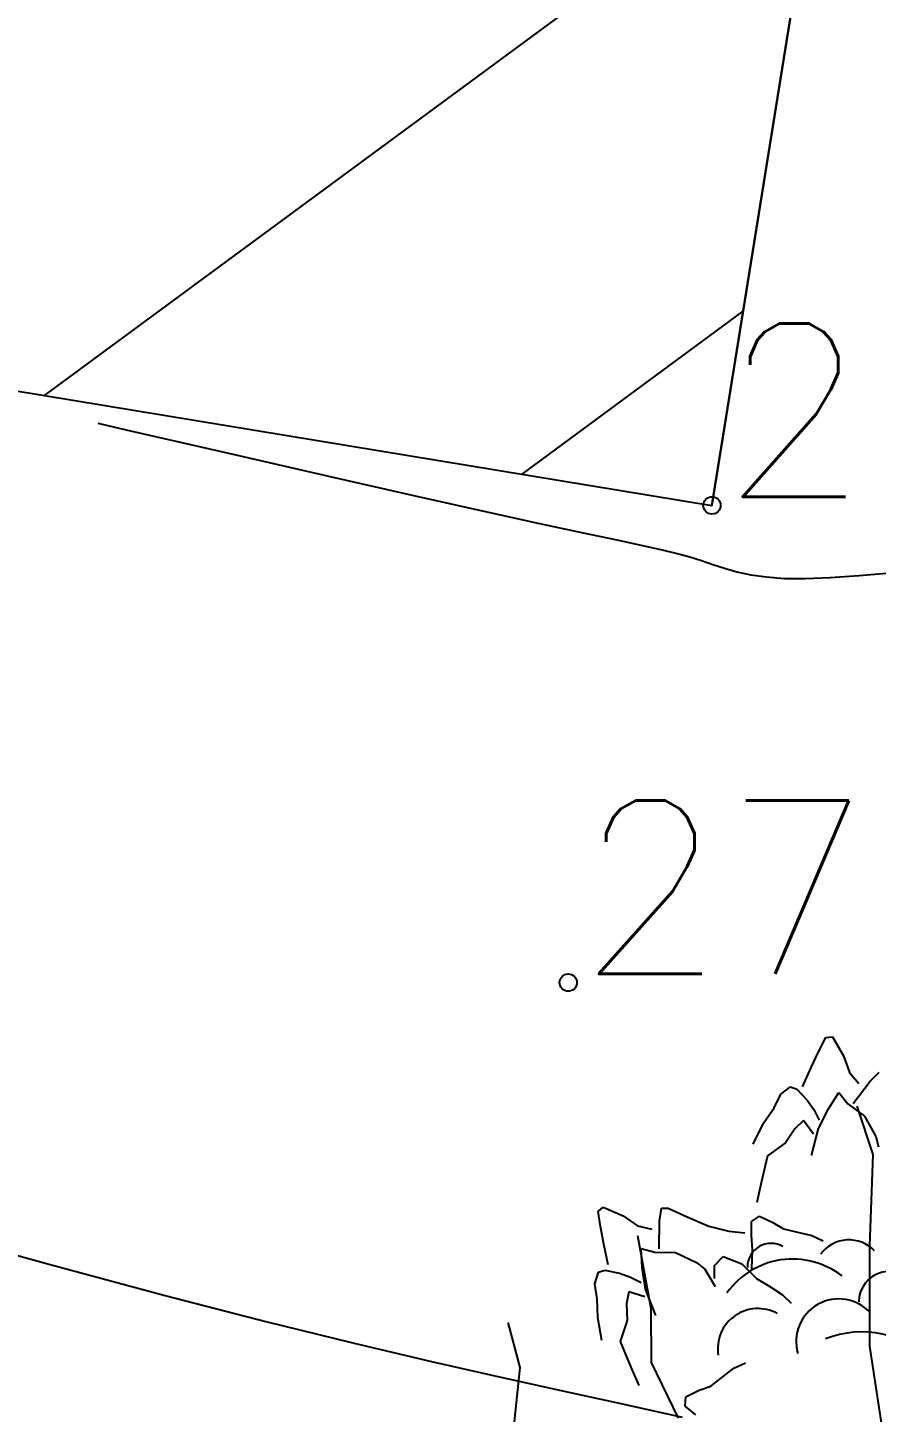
# Model space of a CAD drawing. Extents: x 524954 to 526204, y 9523489 to 9524010.
# Drawn here: x 525820.27 to 525825.17, y 9523689.06 to 9523697.05 of the extents above; entities that cross this region are included whole.
import ezdxf

# ---------------------------------------------------------------- set-up
doc = ezdxf.new("R2010")
doc.units = 0
doc.header["$PDMODE"] = 33
doc.header["$PDSIZE"] = 0.1
doc.linetypes.add('ACAD_ISO12W100', pattern=[21, 12, -3, 0, -3, 0, -3])
for name, color, linetype in [('Arbre', 34, 'ACAD_ISO12W100'), ('Bati', 6, 'Continuous'), ('Bati_H', 1, 'Continuous'), ('Cloture', 7, 'Continuous'), ('CN_01_00', 3, 'Continuous'), ('CN_02_00', 4, 'Continuous'), ('TopoAlt', 3, 'Continuous'), ('TOPOJIS', 7, 'Continuous')]:
    doc.layers.add(name, color=color, linetype=linetype)
doc.styles.add('Simplex 1.0', font='Simplex.shx', dxfattribs={"width": 0.99, "height": 1})

# ---------------------------------------------------------------- blocks, each defined once
blk = doc.blocks.new('TCPOINT M')
at = {"color": 0}
blk.add_point((0, 0), dxfattribs=at)
at = {"layer": 'TopoAlt', "style": 'Simplex 1.0', "width": 0.99}
blk.add_attdef('ALT', (0.15, 0.15), '', height=1, dxfattribs=at)
blk = doc.blocks.new('v088')
at = {"linetype": 'Continuous'}
for p, q in [((-0.0239, 12.3184), (0.0161, 12.3965)), ((0.0161, 12.3965), (0.0546, 12.3999)), ((0.0546, 12.3999), (0.1184, 12.2906)), ((-0.0686, 12.2238), (-0.0239, 12.3184)), ((0.1184, 12.2906), (0.1522, 12.1952)), ((-0.1179, 12.1126), (-0.0686, 12.2238)), ((0.1522, 12.1952), (0.2074, 12.1313)), ((0.2717, 12.1435), (0.3242, 12.1966)), ((-0.2828, 11.9912), (-0.2428, 12.0693)), ((-0.2428, 12.0693), (-0.1881, 12.111)), ((-0.1881, 12.111), (-0.1505, 12.0986)), ((-0.1505, 12.0986), (-0.0915, 12.0354)), ((0.0317, 11.9844), (0.0922, 12.0781)), ((0.0922, 12.0781), (0.1437, 12.0135)), ((0.1746, 12.0155), (0.2717, 12.1435)), ((-0.344, 11.9013), (-0.2828, 11.9912)), ((-0.0915, 12.0354), (-0.0536, 11.98)), ((0.1437, 12.0135), (0.2395, 11.9416)), ((0.2897, 11.7219), (0.1969, 11.9998)), ((-0.1123, 11.9179), (-0.1618, 11.8694)), ((-0.0542, 11.8389), (-0.1123, 11.9179)), ((-0.0536, 11.98), (-0.0225, 11.9193)), ((-0.0252, 11.8718), (0.0317, 11.9844)), ((0.2395, 11.9416), (0.3048, 11.8248)), ((-0.4033, 11.7804), (-0.344, 11.9013)), ((-0.1618, 11.8694), (-0.2169, 11.7884)), ((-0.066, 11.7153), (-0.0252, 11.8718)), ((-0.2169, 11.7884), (-0.3202, 11.714)), ((0.3048, 11.8248), (0.32, 11.7651)), ((-0.3202, 11.714), (-0.3572, 11.5582)), ((0.2697, 11.1929), (0.2897, 11.7219)), ((-0.3572, 11.5582), (-0.3824, 11.4437)), ((-1.2987, 11.3921), (-1.2695, 11.4174)), ((-1.2853, 11.3054), (-1.2987, 11.3921)), ((-1.2695, 11.4174), (-1.1537, 11.3664)), ((-1.1537, 11.3664), (-1.0704, 11.3089)), ((-0.9434, 11.3371), (-0.9319, 11.4109)), ((-0.9319, 11.4109), (-0.8938, 11.412)), ((-0.8938, 11.412), (-0.7835, 11.3608)), ((-0.7835, 11.3608), (-0.6595, 11.3072)), ((-0.4126, 11.3334), (-0.3673, 11.3647)), ((-0.3673, 11.3647), (-0.2901, 11.3288)), ((-1.266, 11.2026), (-1.2853, 11.3054)), ((-1.0704, 11.3089), (-0.9882, 11.2895)), ((-0.9469, 11.1764), (-0.9434, 11.3371)), ((-0.6595, 11.3072), (-0.5444, 11.2779)), ((-0.5444, 11.2779), (-0.4516, 11.2697)), ((-0.4131, 11.2545), (-0.4126, 11.3334)), ((-0.2901, 11.3288), (-0.2291, 11.2925)), ((-0.2291, 11.2925), (-0.0648, 11.2537)), ((-1.2408, 11.0836), (-1.266, 11.2026)), ((-0.9914, 10.8307), (-1.0686, 11.252)), ((-0.4079, 11.1703), (-0.4131, 11.2545)), ((-0.0648, 11.2537), (0.0014, 11.223)), ((0.2693, 10.6145), (0.2697, 11.1929)), ((-1.0503, 11.1789), (-0.9708, 11.1567)), ((-1.0444, 11.0675), (-1.0503, 11.1789)), ((-0.9708, 11.1567), (-0.851, 11.1547)), ((-0.851, 11.1547), (-0.7296, 11.0984)), ((-0.6257, 11.0796), (-0.5755, 11.1328)), ((-0.5755, 11.1328), (-0.4682, 11.0896)), ((-0.4102, 11.0614), (-0.4079, 11.1703)), ((-1.3166, 10.9752), (-1.2967, 11.0411)), ((-1.2967, 11.0411), (-1.2589, 11.0531)), ((-1.2589, 11.0531), (-1.1741, 11.0365)), ((-1.1741, 11.0365), (-1.1109, 11.0139)), ((-1.0245, 10.9429), (-1.0444, 11.0675)), ((-0.7296, 11.0984), (-0.6822, 11.0589)), ((-0.6822, 11.0589), (-0.6222, 10.96)), ((-0.6263, 11.0061), (-0.6257, 11.0796)), ((-0.4682, 11.0896), (-0.3841, 11.005)), ((-1.3032, 10.8885), (-1.3166, 10.9752)), ((-1.1109, 11.0139), (-1.0501, 10.983)), ((-0.3841, 11.005), (-0.3065, 10.9583)), ((-0.3065, 10.9583), (-0.2344, 10.9114)), ((-1.3, 10.7798), (-1.3032, 10.8885)), ((-1.122, 10.9292), (-1.1336, 10.8608)), ((-1.0286, 10.8992), (-1.122, 10.9292)), ((-0.9657, 10.7922), (-1.0245, 10.9429)), ((-0.2344, 10.9114), (-0.1841, 10.8638)), ((-1.1336, 10.8608), (-1.1308, 10.7629)), ((-0.9911, 10.5198), (-0.9914, 10.8307)), ((-1.7492, 10.4915), (-1.8168, 10.7513)), ((-1.2771, 10.6471), (-1.3, 10.7798)), ((-1.1308, 10.7629), (-1.1708, 10.642)), ((-1.1708, 10.642), (-1.1094, 10.4942)), ((0.3448, 10.1217), (0.2693, 10.6145)), ((-1.8059, 9.9306), (-1.7492, 10.4915)), ((-1.1094, 10.4942), (-1.0628, 10.3867)), ((-0.8352, 10.1996), (-0.9911, 10.5198)), ((-0.648, 10.3846), (-0.514, 10.4875)), ((-0.514, 10.4875), (-0.4484, 10.5194)), ((-0.7957, 10.2682), (-0.7912, 10.3231)), ((-0.7912, 10.3231), (-0.7146, 10.3603)), ((-0.7146, 10.3603), (-0.648, 10.3846)), ((-0.7348, 10.218), (-0.7957, 10.2682))]:
    blk.add_line(p, q, dxfattribs=at)
for centre, major_axis, start_param, end_param in [((-0.3005, 11.0717), (0.0964, 0.0964), 0.254619, 2.377018), ((0.1501, 11.0237), (0.1445, 0.1445), 6.263619, 7.998733), ((-0.1756, 10.6509), (0.3298, 0.3298), 0.12682, 1.733702), ((0.3829, 10.8698), (-0.1246, 0.1246), 4.396235, 7.060094), ((0.0911, 10.6412), (0.1741, 0.1741), 6.236163, 8.918901), ((-0.3757, 10.5998), (0.1641, 0.1641), 0.282297, 2.520721), ((0.2226, 10.1318), (-0.3995, 0.3995), 4.689978, 5.875693)]:
    blk.add_ellipse(centre, major_axis=major_axis, ratio=1, start_param=start_param, end_param=end_param, dxfattribs=at)

msp = doc.modelspace()

# ---------------------------------------------------------------- hatches: boundary and pattern name
at = {"layer": 'Bati_H'}
h = msp.add_hatch(dxfattribs=at)
h.set_pattern_fill('_U', color=256, scale=2, angle=216.36065, style=0, pattern_type=0)
h.set_pattern_definition([(216.360646028, (0, 0), (1.18573180046, -1.610602402), [])])
h.paths.add_polyline_path([(525825.0386, 9523699.3981), (525805.188, 9523702.5348), (525804.5561, 9523697.5339), (525824.2185, 9523694.2923)])

# ---------------------------------------------------------------- linework, layer by layer
at = {"layer": 'Bati', "flags": 128}
msp.add_lwpolyline([(525825.0386, 9523699.3981), (525805.188, 9523702.5348), (525804.5561, 9523697.5339), (525804.5561, 9523697.5339), (525824.2185, 9523694.2923)], close=True, dxfattribs=at)
at = {"layer": 'Cloture', "flags": 128}
msp.add_lwpolyline([(525825.0386, 9523699.3981), (525824.2185, 9523694.2923)], dxfattribs=at)
at = {"layer": 'CN_01_00', "elevation": 277, "flags": 128}
msp.add_lwpolyline([(525820.6734, 9523694.7671), (525820.8624, 9523694.7235), (525821.4688, 9523694.5838), (525822.022, 9523694.4571), (525822.5041, 9523694.3476), (525822.9021, 9523694.2587), (525823.2219, 9523694.1885), (525823.4741, 9523694.1342), (525823.6692, 9523694.0926), (525823.8178, 9523694.0609), (525823.9304, 9523694.036), (525824.0177, 9523694.015), (525824.0901, 9523693.995), (525824.157, 9523693.9736), (525824.2226, 9523693.9514), (525824.29, 9523693.9296), (525824.3622, 9523693.9095), (525824.442, 9523693.8922), (525824.5327, 9523693.879), (525824.6371, 9523693.8712), (525824.7582, 9523693.8699), (525824.8998, 9523693.876), (525825.0688, 9523693.8882), (525825.2724, 9523693.9049)], dxfattribs=at)
at = {"layer": 'CN_02_00', "elevation": 276, "flags": 128}
msp.add_lwpolyline([(525813.7761, 9523691.5196), (525814.0489, 9523691.5533), (525814.3241, 9523691.5472), (525814.6302, 9523691.5022), (525814.9958, 9523691.419), (525815.4493, 9523691.2987), (525816.0104, 9523691.1432), (525816.6625, 9523690.9597), (525817.3802, 9523690.7564), (525818.138, 9523690.5415), (525818.9105, 9523690.3234), (525819.6721, 9523690.1102), (525820.3973, 9523689.9104), (525821.0608, 9523689.7322), (525821.6434, 9523689.5815), (525822.1519, 9523689.4558), (525822.5996, 9523689.35), (525822.9997, 9523689.2593), (525823.3654, 9523689.1787), (525823.71, 9523689.1033), (525824.0466, 9523689.0281)], dxfattribs=at)

# ---------------------------------------------------------------- block references
at = {"layer": 'Arbre'}
msp.add_blockref('v088', (525824.8595, 9523678.8241), dxfattribs=at)
at = {"layer": 'TOPOJIS'}
ref = msp.add_blockref('TCPOINT M', (525824.2185, 9523694.2923, 277.08), dxfattribs=at)
ref.add_attrib('ALT', '277.08', (525824.2685, 9523694.3423, 277.08), dxfattribs={"layer": 'TopoAlt', "height": 1, "style": 'Simplex 1.0', "width": 0.99})
ref = msp.add_blockref('TCPOINT M', (525823.3885, 9523691.5378, 276.28), dxfattribs=at)
ref.add_attrib('ALT', '276.28', (525823.4385, 9523691.5878, 276.28), dxfattribs={"layer": 'TopoAlt', "height": 1, "style": 'Simplex 1.0', "width": 0.99})

doc.saveas('drawing.dxf')
